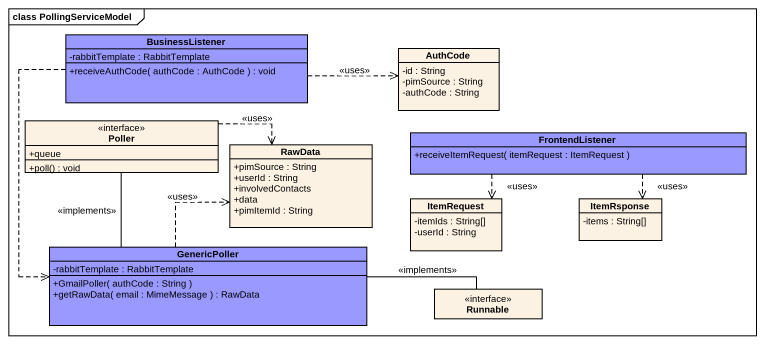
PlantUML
@startuml
mainframe class PollingServiceModel
hide circle
hide empty members
skinparam classAttributeIconSize 0
class BusinessListener #9999FF {
  -rabbitTemplate : RabbitTemplate
  +receiveAuthCode( authCode : AuthCode ) : void
}
class AuthCode {
  -id : String
  -pimSource : String
  -authCode : String
}
interface Poller {
  +queue
  +poll() : void
}
class FrontendListener #9999FF {
  +receiveItemRequest( itemRequest : ItemRequest )
}
class RawData {
  +pimSource : String
  +userId : String
  +involvedContacts
  +data
  +pimItemId : String
}
class ItemRequest {
  -itemIds : String[]
  -userId : String
}
class ItemRsponse {
  -items : String[]
}
class GenericPoller #9999FF {
  -rabbitTemplate : RabbitTemplate
  +GmailPoller( authCode : String )
  +getRawData( email : MimeMessage ) : RawData
}
interface Runnable
BusinessListener .right.> AuthCode : <<uses>>
BusinessListener ..> GenericPoller
Poller .right.> RawData : <<uses>>
Poller -- GenericPoller : <<implements>>
FrontendListener .left.> ItemRequest : <<uses>>
FrontendListener ..> ItemRsponse : <<uses>>
GenericPoller .up.> RawData : <<uses>>
GenericPoller -right- Runnable : <<implements>>
@enduml
